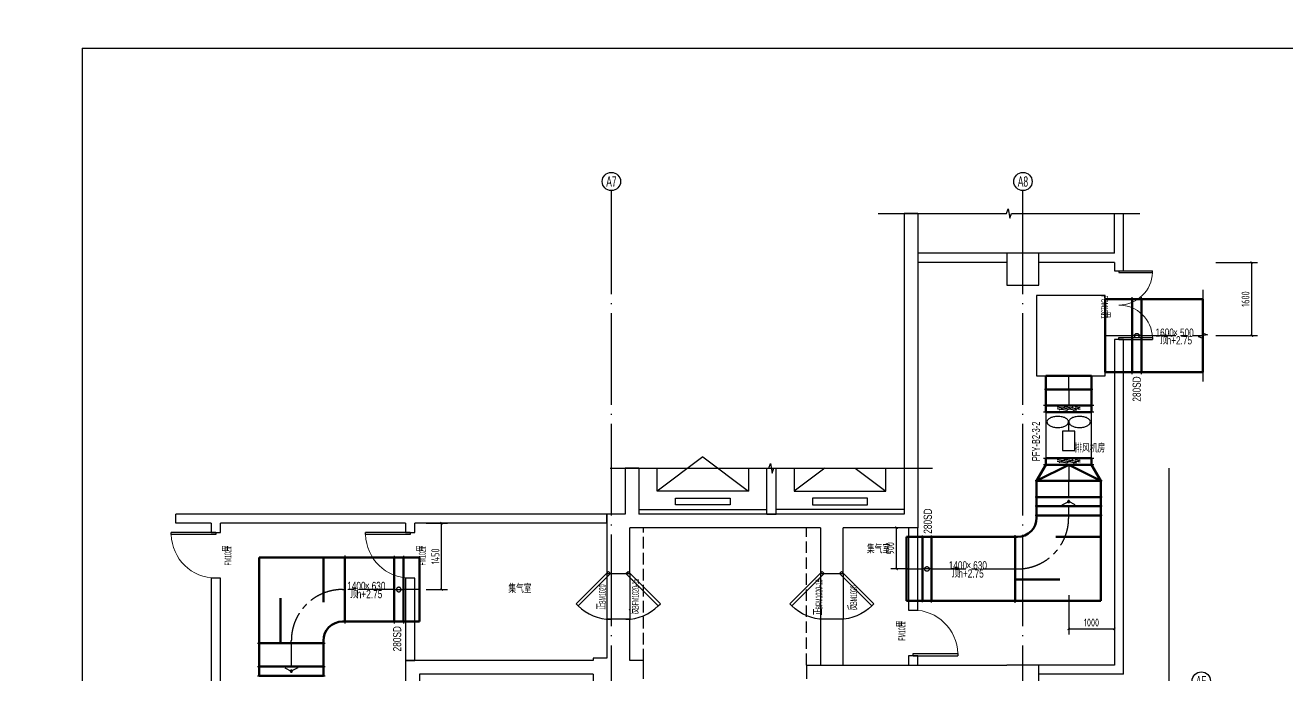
# Model space of a CAD drawing. Extents: x 49167 to 115333, y -222111 to -53947.
# Drawn here: x 64390 to 92000, y -124966 to -110746 of the extents above; entities that cross this region are included whole.
import ezdxf
from ezdxf.enums import TextEntityAlignment as Align

# ---------------------------------------------------------------- set-up
doc = ezdxf.new("R2010")
doc.units = 0
doc.header["$LTSCALE"] = 1000
doc.header["$MEASUREMENT"] = 0
for name, pattern in [('CENTER2', [1.125, 0.75, -0.125, 0.125, -0.125]), ('DASH', [0.35, 0.25, -0.1]), ('DOTE', [2.42, 2, -0.2, 0.02, -0.2])]:
    doc.linetypes.add(name, pattern=pattern)
for name, color, linetype in [('01-标注_符号', 200, 'Continuous'), ('01-标注_轴线坐标', 132, 'Continuous'), ('02-TEXT_房间', 7, 'Continuous'), ('02-TEXT_轴号', 7, 'Continuous'), ('104-6 B2核心筒$0$A-E_电梯', 171, 'Continuous'), ('104-6 B2核心筒$0$A_STR-砌块墙', 121, 'Continuous'), ('104-6 B2核心筒$0$A_STR-砼柱', 51, 'Continuous'), ('A_AXIS-轴线', 1, 'DOTE'), ('A_STR-砌块墙', 121, 'Continuous'), ('A_STR-砼墙', 51, 'Continuous'), ('A_STR-砼柱', 51, 'Continuous'), ('AXIS_TEXT', 7, 'Continuous'), ('DIM_SYMB', 3, 'Continuous'), ('DOOR_FIRE', 220, 'Continuous'), ('DOOR_FIRE_TEXT', 7, 'Continuous'), ('DUCT-排烟中心线', 5, 'CENTER2'), ('DUCT-排烟标注', 3, 'Continuous'), ('DUCT-排烟法兰', 4, 'Continuous'), ('DUCT-排烟管设备', 7, 'Continuous'), ('DUCT-排烟阀门', 7, 'Continuous'), ('TH_DIM', 3, 'Continuous'), ('看线', 241, 'Continuous')]:
    doc.layers.add(name, color=color, linetype=linetype)
doc.layers.add('DUCT-排烟管', color=2, linetype='Continuous', lineweight=50)
doc.layers.add('DUCT-排烟管端线', color=4, linetype='Continuous', lineweight=50)
doc.styles.add('_TCH_AXIS', font='')
doc.styles.add('_TCH_DIM_T3', font='ROS1', dxfattribs={"width": 0.8, "bigfont": 'JD'})
doc.styles.add('_TCH_SPACE', font='ros.shx', dxfattribs={"width": 0.75, "height": 5, "bigfont": 'jd.shx'})
doc.styles.add('_TCH_WINDOW', font='ros.shx', dxfattribs={"width": 0.65, "height": 3.5, "bigfont": 'jd.shx'})
doc.styles.add('COMPLEX', font='COMPLEX')
doc.styles.add('HZF', font='ros.shx', dxfattribs={"width": 0.75, "bigfont": 'jd.shx'})
doc.styles.get('_TCH_AXIS').set_extended_font_data('FZXiHei I-Z08S')
doc.dimstyles.new('_TCH_ARCH&&50', dxfattribs={"dimtxt": 175, "dimasz": 50, "dimexe": 125, "dimexo": 150, "dimgap": 50, "dimtad": 1, "dimdec": 0, "dimzin": 0, "dimdsep": 46, "dimtxsty": '_TCH_DIM_T3', "dimblk": 'ARCHTICK', "dimcen": 0.09, "dimazin": 2, "dimtfac": 1, "dimtdec": 0, "dimtix": 1, "dimtmove": 2, "dimatfit": 3, "dimfxl": 0, "dimtolj": 1, "dimtzin": 0, "dimarcsym": 0})

# ---------------------------------------------------------------- blocks, each defined once
blk = doc.blocks.new('图框-A1')
for points, const_width in [([(0, 0), (841, 0), (841, 594), (0, 594)], 0.05), ([(766, 584), (25, 584), (25, 10), (766, 10)], 0.5)]:
    blk.add_lwpolyline(points, close=True, dxfattribs=dict(const_width=const_width))
at = {"const_width": 0.05}
blk.add_lwpolyline([(420.5, 594), (420.5, 592)], dxfattribs=at)
blk = doc.blocks.new('$DorLib2D$00000077')
for p, q in [((-0.207, 0.874), (-0.16, 0.921)), ((0.5, 0.167), (-0.207, 0.874)), ((0.547, 0.214), (-0.16, 0.921)), ((0.5, 0.167), (0.547, 0.214)), ((0.5, -0.167), (-0.207, -0.874)), ((0.547, -0.214), (-0.16, -0.921)), ((0.5, -0.167), (0.547, -0.214)), ((-0.207, -0.874), (-0.16, -0.921))]:
    blk.add_line(p, q)
for centre, start, end in [((0.5, 0.167), 135, 180), ((0.5, -0.167), 180, 225)]:
    blk.add_arc(centre, 1, start, end)
blk = doc.blocks.new('$0$$DorLib2D$00000001')
at = {"ltscale": 0.5}
for p, q in [((0.45, 0.975), (0.5, 0.975)), ((0.45, 0), (0.45, 0.975)), ((0.5, 0), (0.5, 0.975)), ((0.5, 0), (0.45, 0))]:
    blk.add_line(p, q, dxfattribs=at)
at = {"lineweight": 13, "ltscale": 0.5}
blk.add_arc((0.475, 0), 0.975, 91.4693, 180, dxfattribs=at)
blk = doc.blocks.new('_AXISO')
blk.add_circle((0, 0), 0.5)
at = {"layer": 'AXIS_TEXT', "style": 'COMPLEX', "width": 1.041667}
blk.add_attdef('A', text='', height=0.56, dxfattribs=at).set_placement((-0.25, -0.28), (0.25, -0.28), align=Align.FIT)
blk = doc.blocks.new('$DorLib2D$00000002')
for p, q in [((-0.5, 0), (-0.5, 0.4875)), ((-0.475, 0.4875), (-0.5, 0.4875)), ((-0.475, 0), (-0.475, 0.4875)), ((0.475, 0), (0.475, 0.4875)), ((0.475, 0.4875), (0.5, 0.4875)), ((0.5, 0), (0.5, 0.4875)), ((-0.5, 0), (-0.475, 0)), ((0.5, 0), (0.475, 0))]:
    blk.add_line(p, q)
at = {"lineweight": 13}
for centre, start, end in [((-0.4875, 0), 0, 88.53072), ((0.4875, 0), 91.46928, 180)]:
    blk.add_arc(centre, 0.4875, start, end, dxfattribs=at)
blk = doc.blocks.new('45口部1')
at = {"layer": '01-标注_符号'}
for points in [[(5835, 6569.7), (8638.1, 6569.6), (8676.3, 6674.6), (8713.3, 6464.6), (8750.6, 6569.6), (11553.7, 6569.5)], [(-24.6, 1000.2), (3442.8, 1000), (3481.1, 1105), (3518.1, 895), (3555.3, 1000), (7022.7, 999.9)], [(12199.5, -14551), (12199.5, -6831.9), (12094.5, -6793.7), (12304.5, -6756.7), (12199.5, -6719.4), (12199.5, 999.7)]]:
    blk.add_lwpolyline(points, dxfattribs=at)
at = {"layer": '01-标注_轴线坐标'}
for p, q in [((-0.5, 6569.7), (-0.5, 7069.7)), ((8999.5, 6569.4), (8999.5, 7069.4))]:
    blk.add_line(p, q, dxfattribs=at)
at = {"layer": '104-6 B2核心筒$0$A-E_电梯'}
for p, q in [((1999.6, 1249.4), (999.6, 499.4)), ((1999.6, 1249.4), (2999.6, 499.4)), ((4667.1, 1000), (3999.6, 499.4)), ((5332.1, 1000), (5999.6, 499.3))]:
    blk.add_line(p, q, dxfattribs=at)
for points in [[(599.6, 1000.1), (599.5, 99.4), (3399.5, 99.4), (3399.6, 1000)], [(2999.6, 1000), (2999.6, 499.4), (999.6, 499.4), (999.6, 1000.1)], [(6399.6, 999.9), (6399.5, 99.3), (3599.5, 99.4), (3599.6, 1000)], [(3999.6, 1000), (3999.6, 499.4), (5999.6, 499.3), (5999.6, 999.9)]]:
    blk.add_lwpolyline(points, dxfattribs=at)
for points in [[(1399.6, 349.4), (2599.6, 349.4), (2599.5, 199.4), (1399.5, 199.4)], [(5599.6, 349.3), (4399.6, 349.3), (4399.5, 199.3), (5599.5, 199.3)]]:
    blk.add_lwpolyline(points, close=True, dxfattribs=at)
at = {"layer": '104-6 B2核心筒$0$A_STR-砌块墙'}
for p, q in [((3399.5, -0.6), (3399.6, 1000)), ((3399.6, 1000), (3599.6, 1000)), ((3599.5, -0.6), (3599.6, 1000)), ((3399.5, -0.6), (3599.5, -0.6))]:
    blk.add_line(p, q, dxfattribs=at)
at = {"layer": '104-6 B2核心筒$0$A_STR-砼柱'}
for p, q in [((-400.5, -3150.6), (-400.5, -3200.1)), ((-100.5, -3150.6), (-400.5, -3150.6)), ((399.5, -3200.1), (399.5, -3150.6)), ((-400.5, -3500.1), (-400.5, -4150.6))]:
    blk.add_line(p, q, dxfattribs=at)
at = {"layer": 'A_AXIS-轴线'}
for p, q in [((-0.5, -14550.6), (0.2, 6569.7)), ((8999.5, -14550.9), (8999.5, 6569.4))]:
    blk.add_line(p, q, dxfattribs=at)
at = {"layer": 'A_STR-砌块墙'}
for p, q in [((10999.5, 5699.9), (10999.5, 6569.3)), ((10999.5, 6569.3), (11199.5, 6569.3)), ((11199.5, 5599.9), (11199.5, 6569.3)), ((8649.5, 5699.9), (6699.6, 5699.9)), ((10999.5, 5699.9), (9349.5, 5699.9)), ((11199.5, 5318.7), (11199.5, 5599.9)), ((8649.5, 5499.9), (6699.6, 5499.9)), ((10999.5, 5499.9), (9349.5, 5499.9)), ((10999.5, 5499.9), (10999.5, 5318.7)), ((10999.5, 5318.7), (11199.5, 5318.7)), ((11199.5, 3818.7), (10999.5, 3818.7)), ((10999.5, 3818.7), (10999.5, -3300.1)), ((11199.5, -3500.1), (11199.5, 3818.7)), ((-8650.6, 0), (-9524.5, 0)), ((-9524.5, -200), (-9524.5, 0)), ((-4400.6, 0), (-8650.6, 0)), ((-100.5, 0), (-4400.6, 0)), ((-100.5, -200), (-100.5, 0)), ((-8750.6, -200), (-9524.5, -200)), ((-8750.6, -200), (-8750.6, -400)), ((-4500.6, -200), (-8550.6, -200)), ((-8550.6, -400), (-8550.6, -200)), ((-4500.6, -200), (-4500.6, -400)), ((-4300.6, -400), (-4300.6, -200)), ((-100.5, -200), (-4300.6, -200)), ((-8750.6, -400), (-8550.6, -400)), ((-4500.6, -400), (-4300.6, -400)), ((6499.6, -300), (6499.6, -2100.1)), ((6699.6, -300), (6499.6, -300)), ((6699.6, -2100.1), (6699.6, -300)), ((-8550.6, -1400), (-8750.6, -1400)), ((-8750.6, -1400), (-8750.6, -6750)), ((-8550.6, -6550), (-8550.6, -1400)), ((-4300.6, -1400), (-4500.6, -1400)), ((-4500.6, -1400), (-4500.6, -3200.1)), ((-4300.6, -3200.1), (-4300.6, -1400)), ((6499.6, -2100.1), (6699.6, -2100.1)), ((-4500.6, -3200.1), (-4300.6, -3200.1)), ((6699.6, -3100.1), (6499.6, -3100.1)), ((6499.6, -3100.1), (6499.6, -3300.1)), ((6699.6, -3300.1), (6699.6, -3100.1)), ((10999.5, -3300.1), (9349.5, -3300.1)), ((11199.5, -3500.1), (9349.5, -3500.1))]:
    blk.add_line(p, q, dxfattribs=at)
at = {"layer": 'A_STR-砼墙'}
for p, q in [((6399.6, 6569.4), (6399.6, 5599.9)), ((6699.6, 6569.4), (6399.6, 6569.4)), ((6699.6, 6569.4), (6699.6, 5599.9)), ((6399.6, 5599.9), (6399.6, 0)), ((6699.6, 5599.9), (6699.6, -300)), ((299.5, 1000.1), (299.5, 0)), ((599.5, 1000.1), (299.5, 1000.1)), ((599.5, 1000.1), (599.5, 0)), ((-100.5, 0), (-100.5, -1300)), ((299.5, 0), (-100.5, 0)), ((4819.5, 0), (599.5, 0)), ((6399.6, 0), (4819.5, 0)), ((399.5, -1300), (399.5, -300)), ((449.5, -300), (399.5, -300)), ((4569.5, -300), (449.5, -300)), ((4569.5, -300), (4569.5, -1300)), ((5069.5, -1300), (5069.5, -300)), ((6699.6, -300), (5069.5, -300)), ((-100.5, -1300), (399.5, -1300)), ((4569.5, -1300), (5069.5, -1300)), ((399.5, -2300), (-100.5, -2300)), ((-100.5, -2300), (-100.5, -3150.6)), ((399.5, -3150.6), (399.5, -2300)), ((5069.5, -2300), (4569.5, -2300)), ((4569.5, -2300), (4569.5, -3300)), ((5069.5, -3300), (5069.5, -2300)), ((-4500.6, -3200.1), (-4500.6, -6699.6)), ((-400.5, -3200.1), (-4500.6, -3200.1)), ((699.5, -3200.1), (399.5, -3200.1)), ((699.5, -3600.1), (699.5, -3200.1)), ((4269.5, -3300), (5019.5, -3300)), ((4269.5, -3300), (4269.5, -3600)), ((4569.5, -3300), (5069.5, -3300)), ((5019.5, -3300), (6599.6, -3300.1)), ((6599.6, -3300.1), (8649.5, -3300.1)), ((-4200.6, -3500.1), (-4200.6, -6549.6)), ((-400.5, -3500.1), (-4200.6, -3500.1))]:
    blk.add_line(p, q, dxfattribs=at)
at = {"layer": 'A_STR-砼墙', "linetype": 'DASH'}
for p, q in [((699.5, -3200.1), (699.5, -300)), ((4269.5, -3300), (4269.5, -300))]:
    blk.add_line(p, q, dxfattribs=at)
at = {"layer": 'A_STR-砼柱'}
for p, q in [((9349.5, 5700), (8649.5, 5700)), ((8649.5, 5700), (8649.5, 5000)), ((9349.5, 5000), (9349.5, 5700)), ((8649.5, 5000), (9349.5, 5000)), ((9349.5, -3300), (8649.5, -3300)), ((8649.5, -3300), (8649.5, -3300.1)), ((9349.5, -4000), (9349.5, -3300))]:
    blk.add_line(p, q, dxfattribs=at)
at = {"layer": 'DOOR_FIRE'}
for p, q in [((-100.5, -1300, 200), (-100.5, -2300, 200)), ((399.5, -1300, 200), (399.5, -2300, 200)), ((4569.5, -1300, 200), (4569.5, -2300, 200)), ((5069.5, -1300, 200), (5069.5, -2300, 200))]:
    blk.add_line(p, q, dxfattribs=at)
at = {"layer": '01-标注_轴线坐标'}
ref = blk.add_blockref('_AXISO', (-0.5, 7269.7), dxfattribs=dict(at, xscale=400, yscale=400, zscale=400))
ref.add_attrib('A', 'A7', dxfattribs={"layer": '02-TEXT_轴号', "height": 226.27, "style": '_TCH_AXIS', "width": 0.583333}).set_placement((-113.7, 7156.6), (112.6, 7156.6), align=Align.FIT)
ref = blk.add_blockref('_AXISO', (8999.5, 7269.4), dxfattribs=dict(at, xscale=400, yscale=400, zscale=400))
ref.add_attrib('A', 'A8', dxfattribs={"layer": '02-TEXT_轴号', "height": 226.27, "style": '_TCH_AXIS', "width": 0.583333}).set_placement((8886.3, 7156.2), (9112.6, 7156.2), align=Align.FIT)
ref = blk.add_blockref('_AXISO', (12899.5, -3650), dxfattribs=dict(at, xscale=400, yscale=400, zscale=400))
ref.add_attrib('A', 'AE', dxfattribs={"layer": '02-TEXT_轴号', "height": 226.27, "style": '_TCH_AXIS', "width": 0.6}).set_placement((12786.3, -3763.2), (13012.6, -3763.2), align=Align.FIT)
at = {"layer": 'DOOR_FIRE'}
for name, p, xscale, yscale, zscale, rotation in [('$DorLib2D$00000002', (11099.5, 4568.7), 1500, -1500, 200, 89.99990020784426), ('$0$$DorLib2D$00000001', (-8650.6, -900), 1000, 1000, 200, 89.99990020784581), ('$0$$DorLib2D$00000001', (-4400.6, -900), 1000, 1000, 200, 89.999900207846), ('$DorLib2D$00000077', (149.5, -1800), -1000, -1000, 500, 269.9999323396395), ('$DorLib2D$00000077', (4819.5, -1800), -1000, 1000, 500, 269.9999349986176), ('$0$$DorLib2D$00000001', (6599.6, -2600.1), -1000, -1000, 200, 89.99990020784499)]:
    blk.add_blockref(name, p, dxfattribs=dict(at, xscale=xscale, yscale=yscale, zscale=zscale, rotation=rotation))
at = {"layer": '02-TEXT_房间', "style": '_TCH_SPACE', "width": 0.75}
for s, p in [('排风机房', (10123.5, 1346.4)), ('集气室', (5586.2, -856.5)), ('集气室', (-2254.1, -1724.4))]:
    blk.add_text(s, height=173.64, rotation=359.9999, dxfattribs=at).set_placement(p)
at = {"layer": 'DOOR_FIRE_TEXT', "style": '_TCH_WINDOW'}
for s, height, rotation, width, p in [('FGM1521', 148.75, 269.9999, 0.458824, (10712.1, 4779.1)), ('甲', 173.6, 269.9999, 0.65, (10712.1, 4430.6)), ('甲', 173.6, 89.9999, 0.65, (-8313.2, -826.3)), ('FM1021', 148.75, 89.9999, 0.458824, (-8313.2, -1123.6)), ('甲', 173.6, 89.9999, 0.65, (-4063.2, -826.3)), ('FM1021', 148.75, 89.9999, 0.458824, (-4063.2, -1123.6)), ('BM1020', 148.75, 89.99993, 0.458824, (-123.8, -1964.5)), ('BFM1020-15', 148.75, 89.99986, 0.458824, (598, -2071)), ('BFM1020-15', 148.75, 89.99993, 0.458824, (4613.7, -2086.2)), ('BM1020', 148.75, 89.99993, 0.458824, (5373.3, -1983.9)), ('正', 173.6, 89.99993, 0.65, (-123.8, -2090.6)), ('反', 173.6, 89.99986, 0.65, (598, -2197.1)), ('正', 173.6, 89.99993, 0.65, (4613.7, -2212.3)), ('反', 173.6, 89.99993, 0.65, (5373.3, -2110)), ('甲', 173.6, 89.9999, 0.65, (6426.5, -2471)), ('FM1021', 148.75, 89.9999, 0.458824, (6426.5, -2768.4))]:
    blk.add_text(s, height=height, rotation=rotation, dxfattribs=dict(at, width=width)).set_placement(p)
blk = doc.blocks.new('_ArchTick')
at = {"color": 0, "linetype": 'ByBlock', "const_width": 0.4}
blk.add_lwpolyline([(-0.5, -0.5), (0.5, 0.5)], dxfattribs=at)
blk = doc.blocks.new('*D238')
at = {"layer": 'Defpoints', "color": 0}
for p in [(73009, -121631), (73496, -121631), (73009, -123081)]:
    blk.add_point(p, dxfattribs=at)
at = {"layer": 'TH_DIM', "color": 0, "lineweight": -2}
for p, q in [((73159, -121631), (73621, -121631)), ((73496, -123081), (73496, -121631)), ((73159, -123081), (73621, -123081))]:
    blk.add_line(p, q, dxfattribs=at)
at = {"layer": 'TH_DIM', "color": 0, "lineweight": -2, "xscale": 50, "yscale": 50, "zscale": 50}
for p, rotation in [((73496, -121631), 89.99990151682796), ((73496, -123081), 269.9999015168279)]:
    blk.add_blockref('_ArchTick', p, dxfattribs=dict(at, rotation=rotation))
at = {"layer": 'TH_DIM', "color": 0, "insert": (73358, -122356), "char_height": 175, "attachment_point": 5, "rotation": 89.9999, "style": '_TCH_DIM_T3'}
blk.add_mtext('\\A1;1450', dxfattribs=at)
blk = doc.blocks.new('*D239')
at = {"layer": 'Defpoints', "color": 0}
for p in [(87209, -123057), (88209, -123057), (88209, -123940)]:
    blk.add_point(p, dxfattribs=at)
at = {"layer": 'TH_DIM', "color": 0, "lineweight": -2}
for p, q in [((87209, -123207), (87209, -124065)), ((88209, -123207), (88209, -124065)), ((87209, -123940), (88209, -123940))]:
    blk.add_line(p, q, dxfattribs=at)
at = {"layer": 'TH_DIM', "color": 0, "lineweight": -2, "xscale": 50, "yscale": 50, "zscale": 50}
for p, rotation in [((87209, -123940), 179.9999002078443), ((88209, -123940), 359.9999002078443)]:
    blk.add_blockref('_ArchTick', p, dxfattribs=dict(at, rotation=rotation))
at = {"layer": 'TH_DIM', "color": 0, "insert": (87709, -123803), "char_height": 175, "attachment_point": 5, "rotation": 359.9999, "style": '_TCH_DIM_T3'}
blk.add_mtext('\\A1;1000', dxfattribs=at)
blk = doc.blocks.new('*D240')
at = {"layer": 'Defpoints', "color": 0}
for p in [(90281, -115931), (91214, -115931), (90281, -117531)]:
    blk.add_point(p, dxfattribs=at)
at = {"layer": 'TH_DIM', "color": 0, "lineweight": -2}
for p, q in [((90431, -115931), (91339, -115931)), ((91214, -117531), (91214, -115931)), ((90431, -117531), (91339, -117531))]:
    blk.add_line(p, q, dxfattribs=at)
at = {"layer": 'TH_DIM', "color": 0, "lineweight": -2, "xscale": 50, "yscale": 50, "zscale": 50}
for p, rotation in [((91214, -115931), 89.99902650454948), ((91214, -117531), 269.9990265045495)]:
    blk.add_blockref('_ArchTick', p, dxfattribs=dict(at, rotation=rotation))
at = {"layer": 'TH_DIM', "color": 0, "insert": (91076, -116731), "char_height": 175, "attachment_point": 5, "rotation": 89.999, "style": '_TCH_DIM_T3'}
blk.add_mtext('\\A1;1600', dxfattribs=at)
blk = doc.blocks.new('*D241')
at = {"layer": 'Defpoints', "color": 0}
for p in [(83444, -121731), (83874, -121731), (83874, -122631)]:
    blk.add_point(p, dxfattribs=at)
at = {"layer": 'TH_DIM', "color": 0, "lineweight": -2}
for p, q in [((83724, -121731), (83319, -121731)), ((83444, -122631), (83444, -121731)), ((83724, -122631), (83319, -122631))]:
    blk.add_line(p, q, dxfattribs=at)
at = {"layer": 'TH_DIM', "color": 0, "lineweight": -2, "xscale": 50, "yscale": 50, "zscale": 50}
for p, rotation in [((83444, -121731), 89.99989989655573), ((83444, -122631), 269.9998998965557)]:
    blk.add_blockref('_ArchTick', p, dxfattribs=dict(at, rotation=rotation))
at = {"layer": 'TH_DIM', "color": 0, "insert": (83307, -122181), "char_height": 175, "attachment_point": 5, "rotation": 89.9999, "style": '_TCH_DIM_T3'}
blk.add_mtext('\\A1;900', dxfattribs=at)
blk = doc.blocks.new('$轴流风机$00000011')
for p, q in [((-500, 500, 0), (-500, -500, 0)), ((500, 500, 0), (-500, 500, 0)), ((500, -500, 0), (500, 500, 0)), ((-339, 135, 0), (-339, -135, 0)), ((88, 135, 0), (-339, 135, 0)), ((88, -135, 0), (88, 135, 0)), ((88, 0, 0), (288, 0, 0)), ((-339, -135, 0), (88, -135, 0)), ((-500, -500, 0), (500, -500, 0))]:
    blk.add_line(p, q)
for centre, radius, start, end in [((633, 238, 0), 465, 168.1126, 180), ((462, 274, 0), 291, 153.0603, 168.1126), ((355, 329, 0), 170, 129.1821, 153.0603), ((288, 410, 0), 64.8, 90, 129.1821), ((288, 410, 0), 64.8, 50.8179, 90), ((222, 329, 0), 170, 26.9397, 50.8179), ((115, 274, 0), 291, 11.8874, 26.9397), ((-56, 238, 0), 465, 0, 11.8874), ((633, 238, 0), 465, 180, 191.8874), ((462, 202, 0), 291, 191.8874, 206.9397), ((355, 148, 0), 170, 206.9397, 230.8179), ((288, 66, 0), 64.8, 230.8179, 270), ((288, 66, 0), 64.8, 270, 309.1821), ((222, 148, 0), 170, 309.1821, 333.0603), ((115, 202, 0), 291, 333.0603, 348.1126), ((-56, 238, 0), 465, 348.1126, 0), ((633, -238, 0), 465, 168.1126, 180), ((633, -238, 0), 465, 180, 191.8874), ((462, -202, 0), 291, 153.0603, 168.1126), ((355, -148, 0), 170, 129.1821, 153.0603), ((288, -66, 0), 64.8, 90, 129.1821), ((288, -66, 0), 64.8, 50.8179, 90), ((222, -148, 0), 170, 26.9397, 50.8179), ((115, -202, 0), 291, 11.8874, 26.9397), ((-56, -238, 0), 465, 0, 11.8874), ((-56, -238, 0), 465, 348.1126, 0), ((462, -274, 0), 291, 191.8874, 206.9397), ((355, -329, 0), 170, 206.9397, 230.8179), ((288, -410, 0), 64.8, 230.8179, 270), ((288, -410, 0), 64.8, 270, 309.1821), ((222, -329, 0), 170, 309.1821, 333.0603), ((115, -274, 0), 291, 333.0603, 348.1126)]:
    blk.add_arc(centre, radius, start, end)
for p in [(-500, 0, 0), (500, 0, 0)]:
    blk.add_point(p)

msp = doc.modelspace()

# ---------------------------------------------------------------- linework, layer by layer
at = {"layer": 'Defpoints'}
msp.add_lwpolyline([(65641.1, -111246.9), (102691.1, -111246.9), (102691.1, -139946.9), (65641.1, -139946.9)], close=True, dxfattribs=at)
at = {"layer": 'DIM_SYMB'}
msp.add_lwpolyline([(90143.1, -116530.6), (90143.1, -117474.3), (90248.1, -117512.6), (90038.1, -117549.6), (90143.1, -117586.8), (90143.1, -118530.6)], dxfattribs=at)
at = {"layer": 'DUCT-排烟中心线'}
for p, q in [((88009, -117531), (88600.4, -117531)), ((88800.8, -117531), (90143.1, -117531.1)), ((87209, -118706), (87209, -118406)), ((87209, -118706), (87209, -119056)), ((87209, -120356.8), (87209, -120706.8)), ((87209, -121058.7), (87209, -120707)), ((87209, -121460.9), (87209, -121259.1)), ((87209, -121511.1), (87209, -121461.1)), ((83659, -122631), (84009, -122631)), ((84209.4, -122631.1), (86038.7, -122631.1)), ((86038.9, -122631.1), (86088.9, -122631.1)), ((71328.9, -123080.8), (71378.9, -123080.8)), ((72458.5, -123080.9), (71379.1, -123080.8)), ((73008.9, -123080.9), (72658.9, -123080.9)), ((70208.9, -124250.8), (70208.9, -124200.8)), ((70208.9, -124251), (70208.9, -124765.4))]:
    msp.add_line(p, q, dxfattribs=at)
for centre, start, end in [((86089, -121511.1), 269.99901, 359.99901), ((71328.9, -124200.8), 89.99902, 179.99901)]:
    msp.add_arc(centre, 1120, start, end, dxfattribs=at)
at = {"layer": 'DUCT-排烟法兰'}
for p, q in [((88600.5, -118371), (88600.5, -116691)), ((88800.7, -118371), (88800.7, -116691)), ((87739, -118706.1), (86679, -118706.1)), ((87759, -119056.1), (86659, -119056.1)), ((87759, -119206.3), (86659, -119206.3)), ((86659, -120206.5), (87759, -120206.5)), ((87759, -120356.7), (86659, -120356.7)), ((87939, -120706.9), (86479, -120706.9)), ((87939, -121058.9), (86479, -121058.8)), ((87939, -121259.1), (86479, -121259)), ((87939, -121461), (86479, -121461)), ((84009.1, -123361), (84009.1, -121901)), ((84209.3, -123361.1), (84209.3, -121901.1)), ((86038.8, -123371.1), (86038.9, -121891.1)), ((71379.1, -122340.8), (71379, -123820.8)), ((72458.7, -122340.9), (72458.6, -123820.9)), ((72658.9, -122340.9), (72658.8, -123820.9)), ((69468.9, -124250.9), (70948.9, -124250.9)), ((69468.9, -124765.5), (70948.9, -124765.5)), ((69468.9, -124965.7), (70948.9, -124965.7))]:
    msp.add_line(p, q, dxfattribs=at)
at = {"layer": 'DUCT-排烟管'}
for p, q in [((88600.4, -116731), (88009, -116731)), ((88009, -116731), (88009, -118331)), ((88600.6, -116731), (88800.6, -116731)), ((90143.2, -116731.1), (88800.8, -116731)), ((90143.1, -118331.1), (90143.2, -116731.1)), ((87709, -118406), (86709, -118406)), ((86709, -118406), (86709, -118706)), ((87709, -118706), (87709, -118406)), ((88009, -118331), (88600.4, -118331)), ((88800.6, -118331), (88600.6, -118331)), ((88800.8, -118331), (90143.1, -118331.1)), ((86709, -118706), (86709, -119056)), ((87709, -118706), (87709, -119056)), ((86709, -119206.2), (86709, -119056.2)), ((87709, -119056.2), (87709, -119206.2)), ((86709, -120356.8), (86509, -120706.8)), ((87209, -120356.8), (86509, -120706.8)), ((86709, -120356.6), (86709, -120206.6)), ((87209, -120356.8), (87909, -120706.8)), ((87709, -120206.6), (87709, -120356.6)), ((87709, -120356.8), (87909, -120706.8)), ((86509, -120707), (86509, -121058.7)), ((87909, -121058.8), (87909, -120707)), ((86509, -121258.9), (86509, -121058.9)), ((87909, -121059), (87909, -121259)), ((86509, -121259.1), (86509, -121460.9)), ((86509, -121461.1), (86509, -121511.1)), ((87908.9, -123331.1), (87909, -121461.1)), ((87909, -121460.9), (87909, -121259.2)), ((84009, -121931), (83659, -121931)), ((83659, -121931), (83659, -123331)), ((84009.2, -121931), (84209.2, -121931.1)), ((86038.8, -121931.1), (84209.4, -121931.1)), ((86089, -121931.1), (86039, -121931.1)), ((69508.9, -124250.8), (69509, -122380.8)), ((69509, -122380.8), (71379, -122380.8)), ((72458.6, -122380.9), (71379.2, -122380.8)), ((72458.8, -122380.9), (72658.8, -122380.9)), ((73009, -122380.9), (72659, -122380.9)), ((73008.9, -123780.9), (73009, -122380.9)), ((83659, -123331), (84009, -123331)), ((84209.2, -123331.1), (84009.2, -123331)), ((84209.4, -123331.1), (86038.7, -123331.1)), ((86038.9, -123331.1), (87908.9, -123331.1)), ((71378.9, -123780.8), (71328.9, -123780.8)), ((71379.1, -123780.8), (72458.5, -123780.9)), ((72658.7, -123780.9), (72458.7, -123780.9)), ((72658.9, -123780.9), (73008.9, -123780.9)), ((70908.9, -124200.8), (70908.9, -124250.8)), ((69508.9, -124251), (69508.9, -124765.4)), ((70908.9, -124765.4), (70908.9, -124251)), ((69508.9, -124965.6), (69508.9, -124765.6)), ((70908.9, -124765.6), (70908.9, -124965.6))]:
    msp.add_line(p, q, dxfattribs=at)
for centre, start, end in [((86089, -121511.1), 269.99901, 359.99901), ((71328.9, -124200.8), 89.99902, 179.99901)]:
    msp.add_arc(centre, 420, start, end, dxfattribs=at)
at = {"layer": 'DUCT-排烟管端线'}
for p, q in [((88600.4, -118331), (88600.4, -116731)), ((88600.6, -116731), (88600.6, -118331)), ((88800.6, -116731), (88800.6, -118331)), ((88800.8, -116731), (88800.8, -118331)), ((87709, -118706), (86709, -118706)), ((86709, -118706), (87709, -118706)), ((86709, -119056), (87709, -119056)), ((86709, -119056.2), (87709, -119056.2)), ((86709, -119206.2), (87709, -119206.2)), ((86709, -120206.6), (87709, -120206.6)), ((86709, -120356.6), (87709, -120356.6)), ((87709, -120356.8), (86709, -120356.8)), ((86509, -120706.8), (87909, -120706.8)), ((87909, -120707), (86509, -120707)), ((86509, -121058.7), (87909, -121058.8)), ((87909, -121059), (86509, -121058.9)), ((87909, -121259), (86509, -121258.9)), ((87909, -121259.2), (86509, -121259.1)), ((86509, -121460.9), (87909, -121460.9)), ((87909, -121461.1), (86509, -121461.1)), ((84009, -123331), (84009, -121931)), ((84009.2, -121931), (84009.2, -123331)), ((84209.2, -121931.1), (84209.2, -123331.1)), ((84209.4, -121931.1), (84209.4, -123331.1)), ((86038.7, -123331.1), (86038.8, -121931.1)), ((86039, -121931.1), (86038.9, -123331.1)), ((87909, -121927.8), (86929, -121927.8)), ((70912.3, -122380.8), (70912.3, -123360.8)), ((71379, -122380.8), (71378.9, -123780.8)), ((71379.2, -122380.8), (71379.1, -123780.8)), ((72458.5, -123780.9), (72458.6, -122380.9)), ((72458.8, -122380.9), (72458.7, -123780.9)), ((72658.8, -122380.9), (72658.7, -123780.9)), ((72659, -122380.9), (72658.9, -123780.9)), ((86038.9, -122864.4), (87018.9, -122864.4)), ((69975.6, -124250.8), (69975.6, -123270.8)), ((70908.9, -124250.8), (69508.9, -124250.8)), ((70908.9, -124251), (69508.9, -124251)), ((69508.9, -124765.4), (70908.9, -124765.4)), ((69508.9, -124765.6), (70908.9, -124765.6)), ((69508.9, -124965.6), (70908.9, -124965.6))]:
    msp.add_line(p, q, dxfattribs=at)
at = {"layer": 'DUCT-排烟管设备'}
msp.add_lwpolyline([(86509, -118406), (88009, -118406), (88009, -116656), (86509, -116656)], close=True, dxfattribs=at)
at = {"layer": 'DUCT-排烟阀门'}
for p, q in [((88788.1, -117531), (88613.1, -117531)), ((88650.6, -117531), (88651, -117524.8)), ((88651, -117537.3), (88650.6, -117531)), ((88651, -117524.8), (88652.2, -117518.6)), ((88652.2, -117543.5), (88651, -117537.3)), ((88652.2, -117518.6), (88654.1, -117512.6)), ((88654.1, -117549.4), (88652.2, -117543.5)), ((88654.1, -117512.6), (88656.8, -117507)), ((88656.8, -117555.1), (88654.1, -117549.4)), ((88656.8, -117507), (88660.1, -117501.6)), ((88660.1, -117560.4), (88656.8, -117555.1)), ((88660.1, -117501.6), (88664.1, -117496.8)), ((88664.1, -117565.3), (88660.1, -117560.4)), ((88664.1, -117496.8), (88668.7, -117492.5)), ((88668.7, -117569.6), (88664.1, -117565.3)), ((88668.7, -117492.5), (88673.8, -117488.8)), ((88673.8, -117573.3), (88668.7, -117569.6)), ((88673.8, -117488.8), (88679.3, -117485.8)), ((88679.3, -117576.3), (88673.8, -117573.3)), ((88679.3, -117485.8), (88685.1, -117483.5)), ((88685.1, -117578.6), (88679.3, -117576.3)), ((88685.1, -117483.5), (88691.2, -117481.9)), ((88691.2, -117580.2), (88685.1, -117578.6)), ((88691.2, -117481.9), (88697.4, -117481.1)), ((88697.4, -117580.9), (88691.2, -117580.2)), ((88697.4, -117481.1), (88703.7, -117481.1)), ((88703.7, -117580.9), (88697.4, -117580.9)), ((88703.7, -117481.1), (88710, -117481.9)), ((88710, -117580.2), (88703.7, -117580.9)), ((88710, -117481.9), (88716, -117483.5)), ((88716, -117578.6), (88710, -117580.2)), ((88716, -117483.5), (88721.9, -117485.8)), ((88721.9, -117576.3), (88716, -117578.6)), ((88721.9, -117485.8), (88727.4, -117488.8)), ((88727.4, -117573.3), (88721.9, -117576.3)), ((88727.4, -117488.8), (88732.5, -117492.5)), ((88732.5, -117569.6), (88727.4, -117573.3)), ((88732.5, -117492.5), (88737, -117496.8)), ((88737, -117565.3), (88732.5, -117569.6)), ((88737, -117496.8), (88741, -117501.7)), ((88741, -117560.4), (88737, -117565.3)), ((88741, -117501.7), (88744.4, -117507)), ((88744.4, -117555.1), (88741, -117560.4)), ((88744.4, -117507), (88747.1, -117512.6)), ((88747.1, -117549.4), (88744.4, -117555.1)), ((88747.1, -117512.6), (88749, -117518.6)), ((88749, -117543.5), (88747.1, -117549.4)), ((88749, -117518.6), (88750.2, -117524.8)), ((88750.2, -117537.3), (88749, -117543.5)), ((88750.2, -117524.8), (88750.6, -117531)), ((88750.6, -117531), (88750.2, -117537.3)), ((87383, -119168.7), (86959, -119095.3)), ((87183, -119168.7), (86959, -119129.9)), ((87140, -119087.6), (86995.7, -119162.6)), ((87459, -119147.2), (87150, -119093.7)), ((87301.9, -119093.7), (87157.5, -119168.7)), ((87455.1, -119102.4), (87310.7, -119177.4)), ((87459, -119112.6), (87350, -119093.7)), ((87383, -120319.1), (86959, -120245.7)), ((87183, -120319.1), (86959, -120280.3)), ((87140, -120238), (86995.7, -120313)), ((87459, -120297.6), (87149.9, -120244.1)), ((87301.9, -120244.1), (87157.5, -120319.1)), ((87455, -120252.8), (87310.7, -120327.8)), ((87459, -120263), (87349.9, -120244.1)), ((87069, -121228.9), (87209, -121158.9)), ((87187.7, -121152.9), (87186.9, -121156.9)), ((87186.9, -121156.9), (87186.9, -121161)), ((87186.9, -121161), (87187.7, -121165)), ((87189.1, -121149.1), (87187.7, -121152.9)), ((87187.7, -121165), (87189.1, -121168.8)), ((87191.3, -121145.6), (87189.1, -121149.1)), ((87189.1, -121168.8), (87191.3, -121172.3)), ((87194, -121142.6), (87191.3, -121145.6)), ((87191.3, -121172.3), (87194, -121175.3)), ((87197.3, -121140.1), (87194, -121142.6)), ((87194.1, -121156.8), (87194, -121159.7)), ((87194, -121159.7), (87194.4, -121162.5)), ((87194, -121175.3), (87197.3, -121177.8)), ((87194.8, -121154), (87194.1, -121156.8)), ((87194.4, -121162.5), (87195.3, -121165.2)), ((87196, -121151.4), (87194.8, -121154)), ((87195.3, -121165.2), (87196.7, -121167.7)), ((87197.6, -121149.1), (87196, -121151.4)), ((87196.7, -121167.7), (87198.6, -121169.8)), ((87201, -121138.3), (87197.3, -121140.1)), ((87197.3, -121177.8), (87201, -121179.6)), ((87199.7, -121147.2), (87197.6, -121149.1)), ((87198.4, -121156.9), (87198.2, -121158.9)), ((87198.2, -121158.9), (87198.4, -121161)), ((87199.1, -121154.8), (87198.4, -121156.9)), ((87198.4, -121161), (87199.1, -121163.1)), ((87198.6, -121169.8), (87200.9, -121171.6)), ((87200, -121153), (87199.1, -121154.8)), ((87199.1, -121163.1), (87200, -121164.9)), ((87202.1, -121145.6), (87199.7, -121147.2)), ((87201.4, -121151.4), (87200, -121153)), ((87200, -121164.9), (87201.4, -121166.5)), ((87200.9, -121171.6), (87203.4, -121172.9)), ((87204.9, -121137.2), (87201, -121138.3)), ((87201, -121179.6), (87204.9, -121180.7)), ((87203, -121150), (87201.4, -121151.4)), ((87201.4, -121166.5), (87203, -121167.9)), ((87204.7, -121144.5), (87202.1, -121145.6)), ((87204.9, -121149), (87203, -121150)), ((87203, -121167.9), (87204.9, -121168.9)), ((87203.4, -121172.9), (87206.1, -121173.7)), ((87207.5, -121144), (87204.7, -121144.5)), ((87209, -121136.8), (87204.9, -121137.2)), ((87206.9, -121148.4), (87204.9, -121149)), ((87204.9, -121168.9), (87206.9, -121169.5)), ((87204.9, -121180.7), (87209, -121181.1)), ((87206.1, -121173.7), (87209, -121174)), ((87209, -121148.2), (87206.9, -121148.4)), ((87206.9, -121169.5), (87209, -121169.7)), ((87210.4, -121144), (87207.5, -121144)), ((87213, -121137.2), (87209, -121136.8)), ((87211.1, -121148.4), (87209, -121148.2)), ((87349, -121228.9), (87209, -121158.9)), ((87209, -121169.7), (87211.1, -121169.5)), ((87209, -121174), (87211.8, -121173.7)), ((87209, -121181.1), (87213, -121180.7)), ((87213.2, -121144.5), (87210.4, -121144)), ((87213.1, -121149), (87211.1, -121148.4)), ((87211.1, -121169.5), (87213.1, -121168.9)), ((87211.8, -121173.7), (87214.6, -121172.9)), ((87217, -121138.3), (87213, -121137.2)), ((87213, -121180.7), (87217, -121179.6)), ((87214.9, -121150), (87213.1, -121149)), ((87213.1, -121168.9), (87214.9, -121167.9)), ((87215.8, -121145.6), (87213.2, -121144.5)), ((87214.6, -121172.9), (87217.1, -121171.6)), ((87216.6, -121151.4), (87214.9, -121150)), ((87214.9, -121167.9), (87216.6, -121166.5)), ((87218.2, -121147.2), (87215.8, -121145.6)), ((87217.9, -121153), (87216.6, -121151.4)), ((87216.6, -121166.5), (87217.9, -121164.9)), ((87220.6, -121140.1), (87217, -121138.3)), ((87217, -121179.6), (87220.6, -121177.8)), ((87217.1, -121171.6), (87219.3, -121169.8)), ((87218.9, -121154.8), (87217.9, -121153)), ((87217.9, -121164.9), (87218.9, -121163.1)), ((87220.3, -121149.1), (87218.2, -121147.2)), ((87219.5, -121156.9), (87218.9, -121154.8)), ((87218.9, -121163.1), (87219.5, -121161)), ((87219.3, -121169.8), (87221.2, -121167.7)), ((87219.7, -121158.9), (87219.5, -121156.9)), ((87219.5, -121161), (87219.7, -121158.9)), ((87222, -121151.4), (87220.3, -121149.1)), ((87223.9, -121142.6), (87220.6, -121140.1)), ((87220.6, -121177.8), (87223.9, -121175.3)), ((87221.2, -121167.7), (87222.6, -121165.2)), ((87223.2, -121154), (87222, -121151.4)), ((87222.6, -121165.2), (87223.6, -121162.5)), ((87223.8, -121156.8), (87223.2, -121154)), ((87223.6, -121162.5), (87224, -121159.7)), ((87224, -121159.7), (87223.8, -121156.8)), ((87226.7, -121145.6), (87223.9, -121142.6)), ((87223.9, -121175.3), (87226.7, -121172.3)), ((87228.8, -121149.1), (87226.7, -121145.6)), ((87226.7, -121172.3), (87228.8, -121168.8)), ((87230.3, -121152.9), (87228.8, -121149.1)), ((87228.8, -121168.8), (87230.3, -121165)), ((87231, -121156.9), (87230.3, -121152.9)), ((87230.3, -121165), (87231, -121161)), ((87231, -121161), (87231, -121156.9)), ((84077.3, -122592.5), (84082.4, -122588.8)), ((84082.4, -122588.8), (84087.9, -122585.8)), ((84087.9, -122585.8), (84093.8, -122583.5)), ((84093.8, -122583.5), (84099.9, -122581.9)), ((84099.9, -122581.9), (84106.1, -122581.1)), ((84106.1, -122581.1), (84112.4, -122581.1)), ((84112.4, -122581.1), (84118.6, -122581.9)), ((84118.6, -122581.9), (84124.7, -122583.5)), ((84124.7, -122583.5), (84130.5, -122585.8)), ((84130.5, -122585.8), (84136, -122588.8)), ((84136, -122588.8), (84141.1, -122592.5)), ((84196.7, -122631.1), (84021.7, -122631)), ((84059.2, -122631), (84059.6, -122624.8)), ((84059.6, -122637.3), (84059.2, -122631)), ((84059.6, -122624.8), (84060.8, -122618.6)), ((84060.8, -122643.5), (84059.6, -122637.3)), ((84060.8, -122618.6), (84062.7, -122612.6)), ((84062.7, -122649.5), (84060.8, -122643.5)), ((84062.7, -122612.6), (84065.4, -122607)), ((84065.4, -122655.1), (84062.7, -122649.5)), ((84065.4, -122607), (84068.8, -122601.7)), ((84068.8, -122660.4), (84065.4, -122655.1)), ((84068.8, -122601.7), (84072.8, -122596.8)), ((84072.8, -122665.3), (84068.8, -122660.4)), ((84072.8, -122596.8), (84077.3, -122592.5)), ((84077.3, -122669.6), (84072.8, -122665.3)), ((84082.4, -122673.3), (84077.3, -122669.6)), ((84087.9, -122676.3), (84082.4, -122673.3)), ((84093.8, -122678.6), (84087.9, -122676.3)), ((84099.8, -122680.2), (84093.8, -122678.6)), ((84106.1, -122681), (84099.8, -122680.2)), ((84112.4, -122681), (84106.1, -122681)), ((84118.6, -122680.2), (84112.4, -122681)), ((84124.7, -122678.6), (84118.6, -122680.2)), ((84130.5, -122676.3), (84124.7, -122678.6)), ((84136, -122673.3), (84130.5, -122676.3)), ((84141.1, -122669.6), (84136, -122673.3)), ((84141.1, -122592.5), (84145.7, -122596.8)), ((84145.7, -122665.3), (84141.1, -122669.6)), ((84145.7, -122596.8), (84149.7, -122601.7)), ((84149.7, -122660.4), (84145.7, -122665.3)), ((84149.7, -122601.7), (84153, -122607)), ((84153, -122655.1), (84149.7, -122660.4)), ((84153, -122607), (84155.7, -122612.6)), ((84155.7, -122649.5), (84153, -122655.1)), ((84155.7, -122612.6), (84157.6, -122618.6)), ((84157.6, -122643.5), (84155.7, -122649.5)), ((84157.6, -122618.6), (84158.8, -122624.8)), ((84158.8, -122637.3), (84157.6, -122643.5)), ((84158.8, -122624.8), (84159.2, -122631.1)), ((84159.2, -122631.1), (84158.8, -122637.3)), ((72471.2, -123080.9), (72646.2, -123080.9)), ((72509.1, -123074.6), (72508.7, -123080.9)), ((72508.7, -123080.9), (72509.1, -123087.1)), ((72510.3, -123068.4), (72509.1, -123074.6)), ((72509.1, -123087.1), (72510.3, -123093.3)), ((72512.3, -123062.5), (72510.3, -123068.4)), ((72510.3, -123093.3), (72512.3, -123099.3)), ((72514.9, -123056.8), (72512.3, -123062.5)), ((72512.3, -123099.3), (72514.9, -123105)), ((72518.3, -123051.5), (72514.9, -123056.8)), ((72514.9, -123105), (72518.3, -123110.3)), ((72522.3, -123046.6), (72518.3, -123051.5)), ((72518.3, -123110.3), (72522.3, -123115.1)), ((72526.9, -123042.3), (72522.3, -123046.6)), ((72522.3, -123115.1), (72526.9, -123119.4)), ((72532, -123038.7), (72526.9, -123042.3)), ((72526.9, -123119.4), (72532, -123123.1)), ((72537.5, -123035.6), (72532, -123038.7)), ((72532, -123123.1), (72537.5, -123126.1)), ((72543.3, -123033.3), (72537.5, -123035.6)), ((72537.5, -123126.1), (72543.3, -123128.4)), ((72549.4, -123031.8), (72543.3, -123033.3)), ((72543.3, -123128.4), (72549.4, -123130)), ((72555.6, -123031), (72549.4, -123031.8)), ((72549.4, -123130), (72555.6, -123130.8)), ((72561.9, -123031), (72555.6, -123031)), ((72555.6, -123130.8), (72561.9, -123130.8)), ((72568.1, -123031.8), (72561.9, -123031)), ((72561.9, -123130.8), (72568.1, -123130)), ((72574.2, -123033.3), (72568.1, -123031.8)), ((72568.1, -123130), (72574.2, -123128.4)), ((72580, -123035.6), (72574.2, -123033.3)), ((72574.2, -123128.4), (72580, -123126.1)), ((72585.5, -123038.7), (72580, -123035.6)), ((72580, -123126.1), (72585.5, -123123.1)), ((72590.6, -123042.3), (72585.5, -123038.7)), ((72585.5, -123123.1), (72590.6, -123119.4)), ((72595.2, -123046.6), (72590.6, -123042.3)), ((72590.6, -123119.4), (72595.2, -123115.1)), ((72599.2, -123051.5), (72595.2, -123046.6)), ((72595.2, -123115.1), (72599.2, -123110.3)), ((72602.6, -123056.8), (72599.2, -123051.5)), ((72599.2, -123110.3), (72602.6, -123105)), ((72605.2, -123062.5), (72602.6, -123056.8)), ((72602.6, -123105), (72605.2, -123099.3)), ((72607.2, -123068.4), (72605.2, -123062.5)), ((72605.2, -123099.3), (72607.2, -123093.3)), ((72608.3, -123074.6), (72607.2, -123068.4)), ((72607.2, -123093.3), (72608.3, -123087.1)), ((72608.7, -123080.9), (72608.3, -123074.6)), ((72608.3, -123087.1), (72608.7, -123080.9)), ((70068.9, -124795.6), (70208.9, -124865.6)), ((70348.9, -124795.6), (70208.9, -124865.6)), ((70187.6, -124859.6), (70186.8, -124863.6)), ((70186.8, -124863.6), (70186.8, -124867.7)), ((70186.8, -124867.7), (70187.6, -124871.7)), ((70189.1, -124855.8), (70187.6, -124859.6)), ((70187.6, -124871.7), (70189.1, -124875.5)), ((70191.2, -124852.3), (70189.1, -124855.8)), ((70189.1, -124875.5), (70191.2, -124879)), ((70194, -124849.3), (70191.2, -124852.3)), ((70191.2, -124879), (70194, -124882)), ((70194.3, -124862.1), (70193.9, -124864.9)), ((70193.9, -124864.9), (70194.1, -124867.8)), ((70197.2, -124846.8), (70194, -124849.3)), ((70194, -124882), (70197.2, -124884.5)), ((70194.1, -124867.8), (70194.7, -124870.5)), ((70195.3, -124859.4), (70194.3, -124862.1)), ((70194.7, -124870.5), (70195.9, -124873.1)), ((70196.7, -124856.9), (70195.3, -124859.4)), ((70195.9, -124873.1), (70197.6, -124875.5)), ((70198.6, -124854.8), (70196.7, -124856.9)), ((70200.9, -124845), (70197.2, -124846.8)), ((70197.2, -124884.5), (70200.9, -124886.3)), ((70197.6, -124875.5), (70199.6, -124877.4)), ((70198.5, -124863.1), (70198.2, -124865.1)), ((70198.2, -124865.1), (70198.3, -124867.2)), ((70198.3, -124867.2), (70198.8, -124869.1)), ((70199.1, -124861.2), (70198.5, -124863.1)), ((70200.8, -124853), (70198.6, -124854.8)), ((70198.8, -124869.1), (70199.6, -124871)), ((70200.2, -124859.4), (70199.1, -124861.2)), ((70199.6, -124871), (70200.8, -124872.7)), ((70199.6, -124877.4), (70202, -124879)), ((70201.5, -124857.9), (70200.2, -124859.4)), ((70203.3, -124851.7), (70200.8, -124853)), ((70200.8, -124872.7), (70202.3, -124874.1)), ((70204.8, -124843.8), (70200.9, -124845)), ((70200.9, -124886.3), (70204.8, -124887.4)), ((70203.1, -124856.6), (70201.5, -124857.9)), ((70202, -124879), (70204.7, -124880)), ((70202.3, -124874.1), (70204, -124875.2)), ((70204.9, -124855.7), (70203.1, -124856.6)), ((70206.1, -124850.9), (70203.3, -124851.7)), ((70204, -124875.2), (70205.9, -124875.9)), ((70204.7, -124880), (70207.5, -124880.6)), ((70208.9, -124843.5), (70204.8, -124843.8)), ((70204.8, -124887.4), (70208.9, -124887.8)), ((70206.9, -124855.1), (70204.9, -124855.7)), ((70205.9, -124875.9), (70207.9, -124876.3)), ((70208.9, -124850.6), (70206.1, -124850.9)), ((70208.9, -124854.9), (70206.9, -124855.1)), ((70207.5, -124880.6), (70210.3, -124880.6)), ((70207.9, -124876.3), (70209.9, -124876.3)), ((70213, -124843.8), (70208.9, -124843.5)), ((70211.7, -124850.9), (70208.9, -124850.6)), ((70210.9, -124855.1), (70208.9, -124854.9)), ((70208.9, -124887.8), (70213, -124887.4)), ((70209.9, -124876.3), (70211.9, -124875.9)), ((70210.3, -124880.6), (70213.1, -124880)), ((70212.9, -124855.7), (70210.9, -124855.1)), ((70214.5, -124851.7), (70211.7, -124850.9)), ((70211.9, -124875.9), (70213.8, -124875.2)), ((70214.7, -124856.6), (70212.9, -124855.7)), ((70216.9, -124845), (70213, -124843.8)), ((70213, -124887.4), (70216.9, -124886.3)), ((70213.1, -124880), (70215.8, -124879)), ((70213.8, -124875.2), (70215.5, -124874.1)), ((70217, -124853), (70214.5, -124851.7)), ((70216.3, -124857.9), (70214.7, -124856.6)), ((70215.5, -124874.1), (70217, -124872.7)), ((70215.8, -124879), (70218.2, -124877.4)), ((70217.7, -124859.4), (70216.3, -124857.9)), ((70220.6, -124846.8), (70216.9, -124845)), ((70216.9, -124886.3), (70220.6, -124884.5)), ((70219.3, -124854.8), (70217, -124853)), ((70217, -124872.7), (70218.2, -124871)), ((70218.7, -124861.2), (70217.7, -124859.4)), ((70218.2, -124871), (70219.1, -124869.1)), ((70218.2, -124877.4), (70220.2, -124875.5)), ((70219.3, -124863.1), (70218.7, -124861.2)), ((70219.1, -124869.1), (70219.5, -124867.2)), ((70221.1, -124856.9), (70219.3, -124854.8)), ((70219.6, -124865.1), (70219.3, -124863.1)), ((70219.5, -124867.2), (70219.6, -124865.1)), ((70220.2, -124875.5), (70221.9, -124873.1)), ((70223.8, -124849.3), (70220.6, -124846.8)), ((70220.6, -124884.5), (70223.8, -124882)), ((70222.6, -124859.4), (70221.1, -124856.9)), ((70221.9, -124873.1), (70223.1, -124870.5)), ((70223.5, -124862.1), (70222.6, -124859.4)), ((70223.1, -124870.5), (70223.8, -124867.8)), ((70223.9, -124864.9), (70223.5, -124862.1)), ((70226.6, -124852.3), (70223.8, -124849.3)), ((70223.8, -124867.8), (70223.9, -124864.9)), ((70223.8, -124882), (70226.6, -124879)), ((70228.7, -124855.8), (70226.6, -124852.3)), ((70226.6, -124879), (70228.7, -124875.5)), ((70230.2, -124859.6), (70228.7, -124855.8)), ((70228.7, -124875.5), (70230.2, -124871.7)), ((70231, -124863.6), (70230.2, -124859.6)), ((70230.2, -124871.7), (70231, -124867.7)), ((70231, -124867.7), (70231, -124863.6))]:
    msp.add_line(p, q, dxfattribs=at)

# ---------------------------------------------------------------- block references
at = {"xscale": 50, "yscale": 50, "zscale": 50}
msp.add_blockref('图框-A1', (64391.1, -140446.9), dxfattribs=at)
at = {"layer": 'DUCT-排烟管设备', "zscale": 1000, "rotation": 89.99901047633654}
msp.add_blockref('$轴流风机$00000011', (87209, -119706.4, 2500), dxfattribs=at)
at = {"layer": '看线'}
msp.add_blockref('45口部1', (77209.4, -121431), dxfattribs=at)

# ---------------------------------------------------------------- texts
at = {"layer": 'DUCT-排烟标注', "style": 'HZF'}
for s, height, rotation, width, p in [('1600', 180, 359.99901, 0.75, (89107.4, -117555.5, 2500)), ('顶', 178.6, 360, 0.75, (89201, -117722.5)), ('h+2.75', 180, 360, 0.75, (89350.7, -117722.5)), ('×', 178.6, 359.99901, 0.75, (89493.1, -117555.5, 2500)), ('500', 180, 359.99901, 0.75, (89642.7, -117555.5, 2500)), ('280SD', 180, 89.99901, 0.75, (88786.8, -118973.6, -5000)), ('PFY-B2-3-2', 175, 89.99901, 0.7, (86581.3, -120275.1)), ('280SD', 180, 89.99901, 0.75, (84217, -121861.1, -5000)), ('1400', 180, 360, 0.75, (84585.6, -122642.6, 2500)), ('×', 178.6, 360, 0.75, (84971.3, -122642.6, 2500)), ('630', 180, 360, 0.75, (85120.9, -122642.6, 2500)), ('顶', 178.6, 360, 0.75, (84645.8, -122820.7, 2500)), ('h+2.75', 180, 360, 0.75, (84795.5, -122820.7, 2500)), ('1400', 180, 360, 0.75, (71430.7, -123092.4, 2500)), ('顶', 178.6, 360, 0.75, (71491, -123270.5, 2500)), ('h+2.75', 180, 360, 0.75, (71640.6, -123270.5, 2500)), ('×', 178.6, 360, 0.75, (71816.4, -123092.4, 2500)), ('630', 180, 360, 0.75, (71966, -123092.4, 2500)), ('280SD', 180, 89.99901, 0.75, (72612.1, -124432.9))]:
    msp.add_text(s, height=height, rotation=rotation, dxfattribs=dict(at, width=width)).set_placement(p)

# ---------------------------------------------------------------- dimensions: what is measured, and where the dimension line sits
at = {"layer": 'TH_DIM'}
for p1, p2, distance, text, picture, middle in [((90281, -117531), (90281, -115931), -932.6, '1600', '*D240', (91076.1, -116731)), ((73008.9, -123080.9), (73008.9, -121630.9), -486.6, '1450', '*D238', (73358, -122355.9)), ((83873.9, -122631), (83873.9, -121731), 429.9, '900', '*D241', (83306.5, -122181)), ((87209, -123056.9), (88208.8, -123056.9), -883.5, '1000', '*D239', (87708.9, -123802.9))]:
    dim = msp.add_aligned_dim(p1=p1, p2=p2, distance=distance, text=text, dimstyle='_TCH_ARCH&&50', dxfattribs=at)
    dim.commit()
    dim.dimension.update_dxf_attribs({"geometry": picture, "text_midpoint": middle})

doc.saveas('drawing.dxf')
